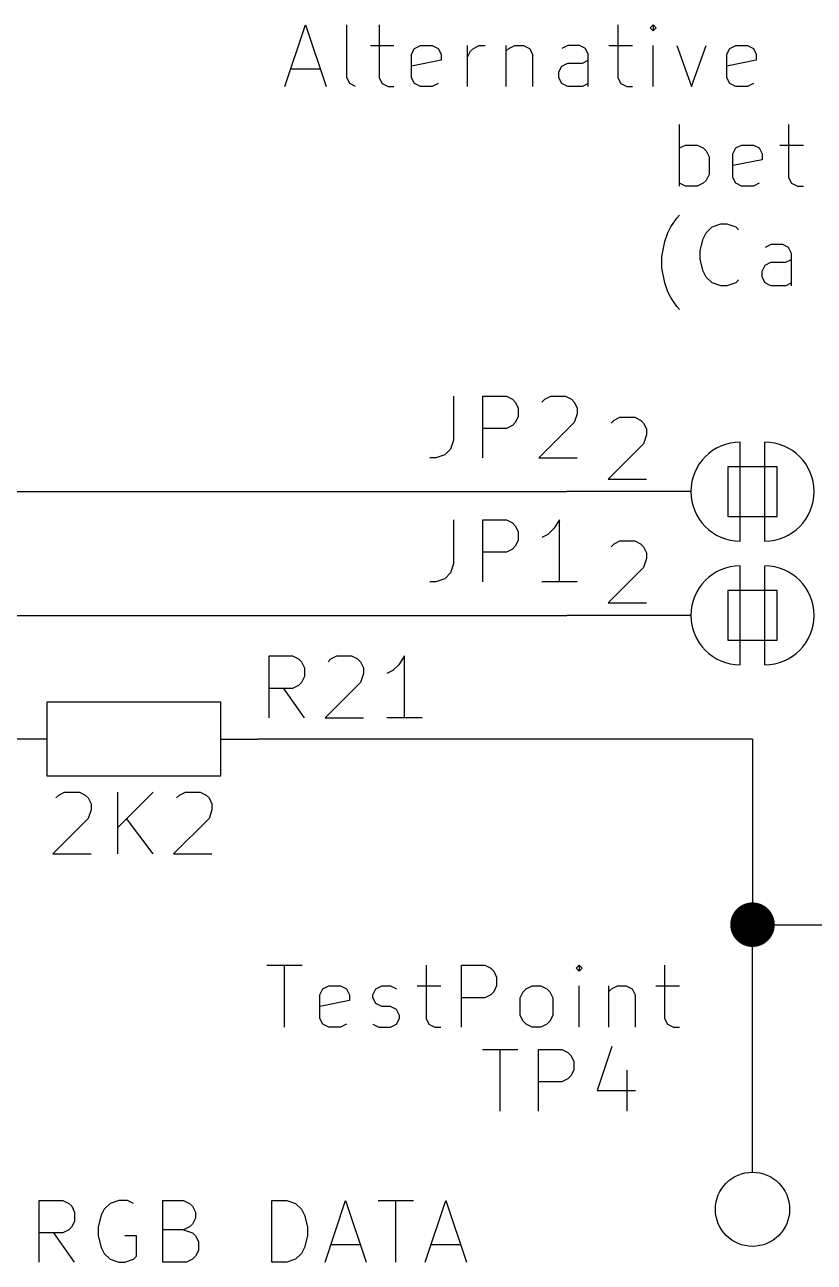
# Model space of a CAD drawing. Extents: x 0.4 to 11.3, y -7.9 to -0.4.
# Drawn here: x 9.662 to 10.3, y -4.223 to -3.223 of the extents above; entities that cross this region are included whole.
import ezdxf

# ---------------------------------------------------------------- set-up
doc = ezdxf.new("R2010")
doc.units = 0
doc.header["$MEASUREMENT"] = 0
for name, color, linetype in [('BLUE3', 171, 'CONTINUOUS'), ('BROWN2', 54, 'CONTINUOUS'), ('CYAN2', 4, 'CONTINUOUS'), ('GREEN3', 91, 'CONTINUOUS'), ('RED2', 1, 'CONTINUOUS'), ('RED3', 11, 'CONTINUOUS')]:
    doc.layers.add(name, color=color, linetype=linetype)

msp = doc.modelspace()

# ---------------------------------------------------------------- linework, layer by layer
at = {"layer": 'BLUE3', "linetype": 'CONTINUOUS'}
for p, q in [((9.8721, -3.2727), (9.8888, -3.2227)), ((9.8888, -3.2227), (9.9054, -3.2727)), ((9.9221, -3.2656), (9.9221, -3.2227)), ((9.9483, -3.2227), (9.9483, -3.2656)), ((10.1411, -3.2227), (10.1411, -3.2656)), ((10.1697, -3.2227), (10.1673, -3.2251)), ((10.1673, -3.2251), (10.1697, -3.2275)), ((10.1721, -3.2251), (10.1697, -3.2227)), ((10.1697, -3.2227), (10.1697, -3.2275)), ((10.1697, -3.2275), (10.1721, -3.2251)), ((9.9411, -3.2394), (9.9602, -3.2394)), ((9.9769, -3.2418), (9.9816, -3.2394)), ((9.9816, -3.2394), (9.9911, -3.2394)), ((9.9911, -3.2394), (9.9959, -3.2418)), ((10.0197, -3.2727), (10.0197, -3.2394)), ((10.0245, -3.2418), (10.0292, -3.2394)), ((10.0292, -3.2394), (10.034, -3.2394)), ((10.0507, -3.2394), (10.0507, -3.2727)), ((10.053, -3.2418), (10.0578, -3.2394)), ((10.0578, -3.2394), (10.0649, -3.2394)), ((10.0649, -3.2394), (10.0697, -3.2418)), ((10.1007, -3.2394), (10.0959, -3.2418)), ((10.1102, -3.2394), (10.1007, -3.2394)), ((10.1149, -3.2418), (10.1102, -3.2394)), ((10.134, -3.2394), (10.153, -3.2394)), ((10.1697, -3.2727), (10.1697, -3.2394)), ((10.1888, -3.2394), (10.2007, -3.2727)), ((10.2007, -3.2727), (10.2126, -3.2394)), ((10.2316, -3.2418), (10.2364, -3.2394)), ((10.2364, -3.2394), (10.2459, -3.2394)), ((10.2459, -3.2394), (10.2507, -3.2418)), ((9.9745, -3.2465), (9.9769, -3.2418)), ((9.9745, -3.2656), (9.9745, -3.2465)), ((9.9959, -3.2418), (9.9983, -3.2465)), ((9.9983, -3.2465), (9.9983, -3.2513)), ((10.0197, -3.2489), (10.0221, -3.2441)), ((10.0221, -3.2441), (10.0245, -3.2418)), ((10.0507, -3.2441), (10.053, -3.2418)), ((10.0697, -3.2418), (10.0721, -3.2465)), ((10.0721, -3.2465), (10.0721, -3.2727)), ((10.1173, -3.2465), (10.1149, -3.2418)), ((10.1173, -3.2727), (10.1173, -3.2465)), ((10.2292, -3.2465), (10.2316, -3.2418)), ((10.2292, -3.2656), (10.2292, -3.2465)), ((10.2507, -3.2418), (10.253, -3.2465)), ((10.253, -3.2465), (10.253, -3.2513)), ((9.8769, -3.2584), (9.9007, -3.2584)), ((9.9983, -3.2513), (9.9745, -3.2561)), ((10.0935, -3.2608), (10.0959, -3.2561)), ((10.0959, -3.2561), (10.1007, -3.2537)), ((10.1007, -3.2537), (10.1126, -3.2537)), ((10.1126, -3.2537), (10.1173, -3.2513)), ((10.253, -3.2513), (10.2292, -3.2561)), ((9.9245, -3.2703), (9.9221, -3.2656)), ((9.9483, -3.2656), (9.9507, -3.2703)), ((9.9769, -3.2703), (9.9745, -3.2656)), ((10.0935, -3.2656), (10.0935, -3.2608)), ((10.0959, -3.2703), (10.0935, -3.2656)), ((10.1411, -3.2656), (10.1435, -3.2703)), ((10.2316, -3.2703), (10.2292, -3.2656)), ((9.9292, -3.2727), (9.9245, -3.2703)), ((9.9507, -3.2703), (9.9554, -3.2727)), ((9.9554, -3.2727), (9.9602, -3.2727)), ((9.9816, -3.2727), (9.9769, -3.2703)), ((9.9911, -3.2727), (9.9816, -3.2727)), ((9.9959, -3.2703), (9.9911, -3.2727)), ((10.1007, -3.2727), (10.0959, -3.2703)), ((10.1126, -3.2727), (10.1007, -3.2727)), ((10.1173, -3.2703), (10.1126, -3.2727)), ((10.1435, -3.2703), (10.1483, -3.2727)), ((10.1483, -3.2727), (10.153, -3.2727)), ((10.2364, -3.2727), (10.2316, -3.2703)), ((10.2459, -3.2727), (10.2364, -3.2727)), ((10.2507, -3.2703), (10.2459, -3.2727)), ((10.1911, -3.3532), (10.1911, -3.3032)), ((10.2792, -3.3032), (10.2792, -3.3461)), ((10.1911, -3.3223), (10.1959, -3.3199)), ((10.1959, -3.3199), (10.2054, -3.3199)), ((10.2054, -3.3199), (10.2102, -3.3223)), ((10.2364, -3.3223), (10.2411, -3.3199)), ((10.2411, -3.3199), (10.2507, -3.3199)), ((10.2507, -3.3199), (10.2554, -3.3223)), ((10.2721, -3.3199), (10.2911, -3.3199)), ((10.2102, -3.3223), (10.2126, -3.3246)), ((10.2126, -3.3246), (10.2149, -3.3294)), ((10.2149, -3.3294), (10.2149, -3.3437)), ((10.234, -3.327), (10.2364, -3.3223)), ((10.234, -3.3461), (10.234, -3.327)), ((10.2554, -3.3223), (10.2578, -3.327)), ((10.2578, -3.327), (10.2578, -3.3318)), ((10.2578, -3.3318), (10.234, -3.3365)), ((10.2126, -3.3485), (10.2102, -3.3508)), ((10.2149, -3.3437), (10.2126, -3.3485)), ((10.2364, -3.3508), (10.234, -3.3461)), ((10.2792, -3.3461), (10.2816, -3.3508)), ((10.1959, -3.3532), (10.1911, -3.3508)), ((10.2054, -3.3532), (10.1959, -3.3532)), ((10.2102, -3.3508), (10.2054, -3.3532)), ((10.2411, -3.3532), (10.2364, -3.3508)), ((10.2507, -3.3532), (10.2411, -3.3532)), ((10.2554, -3.3508), (10.2507, -3.3532)), ((10.2816, -3.3508), (10.2864, -3.3532)), ((10.2864, -3.3532), (10.2911, -3.3532)), ((10.184, -3.3861), (10.1888, -3.3789)), ((10.1888, -3.3789), (10.1911, -3.3766)), ((10.1816, -3.3909), (10.184, -3.3861)), ((10.2126, -3.3909), (10.2173, -3.3861)), ((10.2173, -3.3861), (10.2245, -3.3837)), ((10.2245, -3.3837), (10.2292, -3.3837)), ((10.2292, -3.3837), (10.2364, -3.3861)), ((10.2364, -3.3861), (10.2388, -3.3885)), ((10.1768, -3.4099), (10.1792, -3.398)), ((10.1792, -3.398), (10.1816, -3.3909)), ((10.2078, -3.4051), (10.2102, -3.3956)), ((10.2102, -3.3956), (10.2126, -3.3909)), ((10.1768, -3.4194), (10.1768, -3.4099)), ((10.2078, -3.4123), (10.2078, -3.4051)), ((10.2649, -3.4004), (10.2602, -3.4028)), ((10.2745, -3.4004), (10.2649, -3.4004)), ((10.2792, -3.4028), (10.2745, -3.4004)), ((10.2816, -3.4075), (10.2792, -3.4028)), ((10.2816, -3.4337), (10.2816, -3.4075)), ((10.1792, -3.4313), (10.1768, -3.4194)), ((10.2102, -3.4218), (10.2078, -3.4123)), ((10.2578, -3.4218), (10.2602, -3.417)), ((10.2602, -3.417), (10.2649, -3.4147)), ((10.2649, -3.4147), (10.2769, -3.4147)), ((10.2769, -3.4147), (10.2816, -3.4123)), ((10.2126, -3.4266), (10.2102, -3.4218)), ((10.2173, -3.4313), (10.2126, -3.4266)), ((10.2388, -3.4289), (10.2364, -3.4313)), ((10.2578, -3.4266), (10.2578, -3.4218)), ((10.2602, -3.4313), (10.2578, -3.4266)), ((10.1816, -3.4385), (10.1792, -3.4313)), ((10.184, -3.4432), (10.1816, -3.4385)), ((10.2245, -3.4337), (10.2173, -3.4313)), ((10.2292, -3.4337), (10.2245, -3.4337)), ((10.2364, -3.4313), (10.2292, -3.4337)), ((10.2649, -3.4337), (10.2602, -3.4313)), ((10.2769, -3.4337), (10.2649, -3.4337)), ((10.2816, -3.4313), (10.2769, -3.4337)), ((10.1888, -3.4504), (10.184, -3.4432)), ((10.1911, -3.4528), (10.1888, -3.4504))]:
    msp.add_line(p, q, dxfattribs=at)
at = {"layer": 'BROWN2', "linetype": 'CONTINUOUS'}
for p, q in [((9.6735, -4.2228), (9.6735, -4.1728)), ((9.6735, -4.1728), (9.6926, -4.1728)), ((9.6926, -4.1728), (9.6973, -4.1752)), ((9.6973, -4.1752), (9.6997, -4.1776)), ((9.6997, -4.1776), (9.7021, -4.1823)), ((9.7259, -4.1799), (9.7235, -4.1847)), ((9.7307, -4.1752), (9.7259, -4.1799)), ((9.7378, -4.1728), (9.7307, -4.1752)), ((9.7449, -4.1728), (9.7378, -4.1728)), ((9.7497, -4.1752), (9.7449, -4.1728)), ((9.7735, -4.2228), (9.7735, -4.1728)), ((9.7735, -4.1728), (9.7902, -4.1728)), ((9.7902, -4.1728), (9.7949, -4.1752)), ((9.7949, -4.1752), (9.7973, -4.1776)), ((9.7973, -4.1776), (9.7997, -4.1823)), ((9.8616, -4.2228), (9.8616, -4.1728)), ((9.8616, -4.1728), (9.8735, -4.1728)), ((9.8735, -4.1728), (9.8807, -4.1752)), ((9.8807, -4.1752), (9.8854, -4.1799)), ((9.8854, -4.1799), (9.8878, -4.1847)), ((9.9045, -4.2228), (9.9211, -4.1728)), ((9.9211, -4.1728), (9.9378, -4.2228)), ((9.9473, -4.1728), (9.9759, -4.1728)), ((9.9616, -4.2228), (9.9616, -4.1728)), ((9.9854, -4.2228), (10.0021, -4.1728)), ((10.0021, -4.1728), (10.0188, -4.2228)), ((9.7021, -4.1895), (9.6997, -4.1942)), ((9.7021, -4.1823), (9.7021, -4.1895)), ((9.7235, -4.1847), (9.7211, -4.1942)), ((9.7997, -4.1871), (9.7973, -4.1919)), ((9.7997, -4.1823), (9.7997, -4.1871)), ((9.8878, -4.1847), (9.8902, -4.1942)), ((9.6926, -4.199), (9.6735, -4.199)), ((9.7021, -4.2228), (9.6854, -4.199)), ((9.6973, -4.1966), (9.6926, -4.199)), ((9.6997, -4.1942), (9.6973, -4.1966)), ((9.7211, -4.1942), (9.7211, -4.2014)), ((9.7902, -4.1966), (9.7735, -4.1966)), ((9.7949, -4.1942), (9.7902, -4.1966)), ((9.7902, -4.1966), (9.7973, -4.199)), ((9.7973, -4.1919), (9.7949, -4.1942)), ((9.7973, -4.199), (9.7997, -4.2014)), ((9.8902, -4.1942), (9.8902, -4.2014)), ((9.7211, -4.2014), (9.7235, -4.2109)), ((9.7521, -4.2014), (9.7426, -4.2014)), ((9.7521, -4.218), (9.7521, -4.2014)), ((9.7997, -4.2014), (9.8021, -4.2061)), ((9.8021, -4.2061), (9.8021, -4.2133)), ((9.8902, -4.2014), (9.8878, -4.2109)), ((9.9092, -4.2085), (9.933, -4.2085)), ((9.9902, -4.2085), (10.014, -4.2085)), ((9.7235, -4.2109), (9.7259, -4.2157)), ((9.7259, -4.2157), (9.7307, -4.2204)), ((9.7497, -4.2204), (9.7521, -4.218)), ((9.7997, -4.218), (9.7973, -4.2204)), ((9.8021, -4.2133), (9.7997, -4.218)), ((9.8854, -4.2157), (9.8807, -4.2204)), ((9.8878, -4.2109), (9.8854, -4.2157)), ((9.7307, -4.2204), (9.7378, -4.2228)), ((9.7378, -4.2228), (9.7426, -4.2228)), ((9.7426, -4.2228), (9.7497, -4.2204)), ((9.7926, -4.2228), (9.7735, -4.2228)), ((9.7973, -4.2204), (9.7926, -4.2228)), ((9.8735, -4.2228), (9.8616, -4.2228)), ((9.8807, -4.2204), (9.8735, -4.2228))]:
    msp.add_line(p, q, dxfattribs=at)
at = {"layer": 'CYAN2', "linetype": 'CONTINUOUS'}
for p, q in [((10.0083, -3.5228), (10.0083, -3.5585)), ((10.0083, -3.5228), (10.0083, -3.5585)), ((10.0321, -3.5728), (10.0321, -3.5228)), ((10.0321, -3.5228), (10.0512, -3.5228)), ((10.0321, -3.5728), (10.0321, -3.5228)), ((10.0321, -3.5228), (10.0512, -3.5228)), ((10.0512, -3.5228), (10.0559, -3.5252)), ((10.0512, -3.5228), (10.0559, -3.5252)), ((10.0559, -3.5252), (10.0583, -3.5276)), ((10.0559, -3.5252), (10.0583, -3.5276)), ((10.0583, -3.5276), (10.0607, -3.5323)), ((10.0583, -3.5276), (10.0607, -3.5323)), ((10.0798, -3.5276), (10.0821, -3.5252)), ((10.0798, -3.5276), (10.0821, -3.5252)), ((10.0821, -3.5252), (10.0869, -3.5228)), ((10.0821, -3.5252), (10.0869, -3.5228)), ((10.0869, -3.5228), (10.0988, -3.5228)), ((10.0869, -3.5228), (10.0988, -3.5228)), ((10.0988, -3.5228), (10.1036, -3.5252)), ((10.0988, -3.5228), (10.1036, -3.5252)), ((10.1036, -3.5252), (10.1059, -3.5276)), ((10.1036, -3.5252), (10.1059, -3.5276)), ((10.1059, -3.5276), (10.1083, -3.5323)), ((10.1059, -3.5276), (10.1083, -3.5323)), ((10.0607, -3.5395), (10.0583, -3.5442)), ((10.0607, -3.5395), (10.0583, -3.5442)), ((10.0607, -3.5323), (10.0607, -3.5395)), ((10.0607, -3.5323), (10.0607, -3.5395)), ((10.1083, -3.5371), (10.1059, -3.5442)), ((10.1083, -3.5371), (10.1059, -3.5442)), ((10.1083, -3.5323), (10.1083, -3.5371)), ((10.1083, -3.5323), (10.1083, -3.5371)), ((10.0512, -3.549), (10.0321, -3.549)), ((10.0512, -3.549), (10.0321, -3.549)), ((10.0559, -3.5466), (10.0512, -3.549)), ((10.0559, -3.5466), (10.0512, -3.549)), ((10.0583, -3.5442), (10.0559, -3.5466)), ((10.0583, -3.5442), (10.0559, -3.5466)), ((10.1059, -3.5442), (10.0774, -3.5728)), ((10.1059, -3.5442), (10.0774, -3.5728)), ((10.0083, -3.5585), (10.0059, -3.5657)), ((10.0083, -3.5585), (10.0059, -3.5657)), ((10.0059, -3.5657), (10.0012, -3.5704)), ((10.0059, -3.5657), (10.0012, -3.5704)), ((9.994, -3.5728), (9.9893, -3.5728)), ((9.994, -3.5728), (9.9893, -3.5728)), ((10.0012, -3.5704), (9.994, -3.5728)), ((10.0012, -3.5704), (9.994, -3.5728)), ((10.0774, -3.5728), (10.1083, -3.5728)), ((10.0774, -3.5728), (10.1083, -3.5728)), ((10.0083, -3.6228), (10.0083, -3.6585)), ((10.0083, -3.6228), (10.0083, -3.6585)), ((10.0321, -3.6728), (10.0321, -3.6228)), ((10.0321, -3.6228), (10.0512, -3.6228)), ((10.0321, -3.6728), (10.0321, -3.6228)), ((10.0321, -3.6228), (10.0512, -3.6228)), ((10.0512, -3.6228), (10.0559, -3.6252)), ((10.0512, -3.6228), (10.0559, -3.6252)), ((10.0559, -3.6252), (10.0583, -3.6276)), ((10.0559, -3.6252), (10.0583, -3.6276)), ((10.0583, -3.6276), (10.0607, -3.6323)), ((10.0583, -3.6276), (10.0607, -3.6323)), ((10.0893, -3.6299), (10.0845, -3.6347)), ((10.0893, -3.6299), (10.0845, -3.6347)), ((10.094, -3.6228), (10.0893, -3.6299)), ((10.094, -3.6228), (10.0893, -3.6299)), ((10.094, -3.6728), (10.094, -3.6228)), ((10.094, -3.6728), (10.094, -3.6228)), ((10.0607, -3.6395), (10.0583, -3.6442)), ((10.0607, -3.6395), (10.0583, -3.6442)), ((10.0607, -3.6323), (10.0607, -3.6395)), ((10.0607, -3.6323), (10.0607, -3.6395)), ((10.0845, -3.6347), (10.0798, -3.6371)), ((10.0845, -3.6347), (10.0798, -3.6371)), ((10.0512, -3.649), (10.0321, -3.649)), ((10.0512, -3.649), (10.0321, -3.649)), ((10.0559, -3.6466), (10.0512, -3.649)), ((10.0559, -3.6466), (10.0512, -3.649)), ((10.0583, -3.6442), (10.0559, -3.6466)), ((10.0583, -3.6442), (10.0559, -3.6466)), ((10.0083, -3.6585), (10.0059, -3.6657)), ((10.0083, -3.6585), (10.0059, -3.6657)), ((10.0059, -3.6657), (10.0012, -3.6704)), ((10.0059, -3.6657), (10.0012, -3.6704)), ((9.994, -3.6728), (9.9893, -3.6728)), ((9.994, -3.6728), (9.9893, -3.6728)), ((10.0012, -3.6704), (9.994, -3.6728)), ((10.0012, -3.6704), (9.994, -3.6728)), ((10.1083, -3.6728), (10.0798, -3.6728)), ((10.1083, -3.6728), (10.0798, -3.6728)), ((9.8593, -3.7828), (9.8593, -3.7328)), ((9.8593, -3.7328), (9.8783, -3.7328)), ((9.8593, -3.7828), (9.8593, -3.7328)), ((9.8593, -3.7328), (9.8783, -3.7328)), ((9.8783, -3.7328), (9.8831, -3.7352)), ((9.8783, -3.7328), (9.8831, -3.7352)), ((9.8831, -3.7352), (9.8855, -3.7376)), ((9.8831, -3.7352), (9.8855, -3.7376)), ((9.8855, -3.7376), (9.8879, -3.7423)), ((9.8855, -3.7376), (9.8879, -3.7423)), ((9.9069, -3.7376), (9.9093, -3.7352)), ((9.9069, -3.7376), (9.9093, -3.7352)), ((9.9093, -3.7352), (9.914, -3.7328)), ((9.9093, -3.7352), (9.914, -3.7328)), ((9.914, -3.7328), (9.926, -3.7328)), ((9.914, -3.7328), (9.926, -3.7328)), ((9.926, -3.7328), (9.9307, -3.7352)), ((9.926, -3.7328), (9.9307, -3.7352)), ((9.9307, -3.7352), (9.9331, -3.7376)), ((9.9307, -3.7352), (9.9331, -3.7376)), ((9.9331, -3.7376), (9.9355, -3.7423)), ((9.9331, -3.7376), (9.9355, -3.7423)), ((9.964, -3.7399), (9.9593, -3.7447)), ((9.964, -3.7399), (9.9593, -3.7447)), ((9.9688, -3.7328), (9.964, -3.7399)), ((9.9688, -3.7328), (9.964, -3.7399)), ((9.9688, -3.7828), (9.9688, -3.7328)), ((9.9688, -3.7828), (9.9688, -3.7328)), ((9.8879, -3.7495), (9.8855, -3.7542)), ((9.8879, -3.7495), (9.8855, -3.7542)), ((9.8879, -3.7423), (9.8879, -3.7495)), ((9.8879, -3.7423), (9.8879, -3.7495)), ((9.9355, -3.7471), (9.9331, -3.7542)), ((9.9355, -3.7471), (9.9331, -3.7542)), ((9.9355, -3.7423), (9.9355, -3.7471)), ((9.9355, -3.7423), (9.9355, -3.7471)), ((9.9593, -3.7447), (9.9545, -3.7471)), ((9.9593, -3.7447), (9.9545, -3.7471)), ((9.8783, -3.759), (9.8593, -3.759)), ((9.8783, -3.759), (9.8593, -3.759)), ((9.8879, -3.7828), (9.8712, -3.759)), ((9.8879, -3.7828), (9.8712, -3.759)), ((9.8831, -3.7566), (9.8783, -3.759)), ((9.8831, -3.7566), (9.8783, -3.759)), ((9.8855, -3.7542), (9.8831, -3.7566)), ((9.8855, -3.7542), (9.8831, -3.7566)), ((9.9331, -3.7542), (9.9045, -3.7828)), ((9.9331, -3.7542), (9.9045, -3.7828)), ((9.9045, -3.7828), (9.9355, -3.7828)), ((9.9045, -3.7828), (9.9355, -3.7828)), ((9.9831, -3.7828), (9.9545, -3.7828)), ((9.9831, -3.7828), (9.9545, -3.7828)), ((9.6869, -3.8476), (9.6893, -3.8452)), ((9.6869, -3.8476), (9.6893, -3.8452)), ((9.6893, -3.8452), (9.694, -3.8428)), ((9.6893, -3.8452), (9.694, -3.8428)), ((9.694, -3.8428), (9.706, -3.8428)), ((9.694, -3.8428), (9.706, -3.8428)), ((9.706, -3.8428), (9.7107, -3.8452)), ((9.706, -3.8428), (9.7107, -3.8452)), ((9.7107, -3.8452), (9.7131, -3.8476)), ((9.7107, -3.8452), (9.7131, -3.8476)), ((9.7131, -3.8476), (9.7155, -3.8523)), ((9.7131, -3.8476), (9.7155, -3.8523)), ((9.7369, -3.8928), (9.7369, -3.8428)), ((9.7655, -3.8428), (9.7369, -3.8714)), ((9.7369, -3.8928), (9.7369, -3.8428)), ((9.7655, -3.8428), (9.7369, -3.8714)), ((9.7845, -3.8476), (9.7869, -3.8452)), ((9.7845, -3.8476), (9.7869, -3.8452)), ((9.7869, -3.8452), (9.7917, -3.8428)), ((9.7869, -3.8452), (9.7917, -3.8428)), ((9.7917, -3.8428), (9.8036, -3.8428)), ((9.7917, -3.8428), (9.8036, -3.8428)), ((9.8036, -3.8428), (9.8083, -3.8452)), ((9.8036, -3.8428), (9.8083, -3.8452)), ((9.8083, -3.8452), (9.8107, -3.8476)), ((9.8083, -3.8452), (9.8107, -3.8476)), ((9.8107, -3.8476), (9.8131, -3.8523)), ((9.8107, -3.8476), (9.8131, -3.8523)), ((9.7155, -3.8571), (9.7131, -3.8642)), ((9.7155, -3.8571), (9.7131, -3.8642)), ((9.7155, -3.8523), (9.7155, -3.8571)), ((9.7155, -3.8523), (9.7155, -3.8571)), ((9.8131, -3.8571), (9.8107, -3.8642)), ((9.8131, -3.8571), (9.8107, -3.8642)), ((9.8131, -3.8523), (9.8131, -3.8571)), ((9.8131, -3.8523), (9.8131, -3.8571)), ((9.7131, -3.8642), (9.6845, -3.8928)), ((9.7131, -3.8642), (9.6845, -3.8928)), ((9.7655, -3.8928), (9.744, -3.8642)), ((9.7655, -3.8928), (9.744, -3.8642)), ((9.8107, -3.8642), (9.7821, -3.8928)), ((9.8107, -3.8642), (9.7821, -3.8928)), ((9.6845, -3.8928), (9.7155, -3.8928)), ((9.6845, -3.8928), (9.7155, -3.8928)), ((9.7821, -3.8928), (9.8131, -3.8928)), ((9.7821, -3.8928), (9.8131, -3.8928)), ((9.8575, -3.9828), (9.8861, -3.9828)), ((9.8718, -4.0328), (9.8718, -3.9828)), ((9.9861, -3.9828), (9.9861, -4.0257)), ((10.0147, -4.0328), (10.0147, -3.9828)), ((10.0147, -3.9828), (10.0337, -3.9828)), ((10.0337, -3.9828), (10.0385, -3.9852)), ((10.0385, -3.9852), (10.0409, -3.9876)), ((10.0409, -3.9876), (10.0432, -3.9923)), ((10.1099, -3.9828), (10.1075, -3.9852)), ((10.1075, -3.9852), (10.1099, -3.9876)), ((10.1123, -3.9852), (10.1099, -3.9828)), ((10.1099, -3.9828), (10.1099, -3.9876)), ((10.1099, -3.9876), (10.1123, -3.9852)), ((10.179, -3.9828), (10.179, -4.0257)), ((9.9028, -4.0018), (9.9075, -3.9995)), ((9.9075, -3.9995), (9.9171, -3.9995)), ((9.9171, -3.9995), (9.9218, -4.0018)), ((9.9456, -4.0018), (9.9504, -3.9995)), ((9.9504, -3.9995), (9.9575, -3.9995)), ((9.9575, -3.9995), (9.9623, -4.0018)), ((9.979, -3.9995), (9.998, -3.9995)), ((10.0432, -3.9995), (10.0409, -4.0042)), ((10.0432, -3.9923), (10.0432, -3.9995)), ((10.0671, -4.0018), (10.0718, -3.9995)), ((10.0718, -3.9995), (10.079, -3.9995)), ((10.079, -3.9995), (10.0837, -4.0018)), ((10.1099, -4.0328), (10.1099, -3.9995)), ((10.1337, -3.9995), (10.1337, -4.0328)), ((10.1361, -4.0018), (10.1409, -3.9995)), ((10.1409, -3.9995), (10.148, -3.9995)), ((10.148, -3.9995), (10.1528, -4.0018)), ((10.1718, -3.9995), (10.1909, -3.9995)), ((9.9004, -4.0066), (9.9028, -4.0018)), ((9.9004, -4.0257), (9.9004, -4.0066)), ((9.9218, -4.0018), (9.9242, -4.0066)), ((9.9242, -4.0066), (9.9242, -4.0114)), ((9.9432, -4.0066), (9.9456, -4.0018)), ((9.9432, -4.009), (9.9432, -4.0066)), ((9.9456, -4.0138), (9.9432, -4.009)), ((10.0337, -4.009), (10.0147, -4.009)), ((10.0385, -4.0066), (10.0337, -4.009)), ((10.0409, -4.0042), (10.0385, -4.0066)), ((10.0623, -4.009), (10.0647, -4.0042)), ((10.0623, -4.0233), (10.0623, -4.009)), ((10.0647, -4.0042), (10.0671, -4.0018)), ((10.0837, -4.0018), (10.0861, -4.0042)), ((10.0861, -4.0042), (10.0885, -4.009)), ((10.0885, -4.009), (10.0885, -4.0233)), ((10.1337, -4.0042), (10.1361, -4.0018)), ((10.1528, -4.0018), (10.1551, -4.0066)), ((10.1551, -4.0066), (10.1551, -4.0328)), ((9.9242, -4.0114), (9.9004, -4.0161)), ((9.9504, -4.0161), (9.9456, -4.0138)), ((9.9575, -4.0161), (9.9504, -4.0161)), ((9.9623, -4.0185), (9.9575, -4.0161)), ((9.9647, -4.0233), (9.9623, -4.0185)), ((9.9028, -4.0304), (9.9004, -4.0257)), ((9.9623, -4.0304), (9.9647, -4.0257)), ((9.9647, -4.0257), (9.9647, -4.0233)), ((9.9861, -4.0257), (9.9885, -4.0304)), ((10.0647, -4.028), (10.0623, -4.0233)), ((10.0671, -4.0304), (10.0647, -4.028)), ((10.0861, -4.028), (10.0837, -4.0304)), ((10.0885, -4.0233), (10.0861, -4.028)), ((10.179, -4.0257), (10.1813, -4.0304)), ((9.9075, -4.0328), (9.9028, -4.0304)), ((9.9171, -4.0328), (9.9075, -4.0328)), ((9.9218, -4.0304), (9.9171, -4.0328)), ((9.9432, -4.0304), (9.948, -4.0328)), ((9.948, -4.0328), (9.9575, -4.0328)), ((9.9575, -4.0328), (9.9623, -4.0304)), ((9.9885, -4.0304), (9.9932, -4.0328)), ((9.9932, -4.0328), (9.998, -4.0328)), ((10.0718, -4.0328), (10.0671, -4.0304)), ((10.079, -4.0328), (10.0718, -4.0328)), ((10.0837, -4.0304), (10.079, -4.0328)), ((10.1813, -4.0304), (10.1861, -4.0328)), ((10.1861, -4.0328), (10.1909, -4.0328)), ((10.1364, -4.0484), (10.1245, -4.0841)), ((10.0317, -4.0508), (10.0602, -4.0508)), ((10.046, -4.1008), (10.046, -4.0508)), ((10.0769, -4.1008), (10.0769, -4.0508)), ((10.0769, -4.0508), (10.096, -4.0508)), ((10.096, -4.0508), (10.1007, -4.0532)), ((10.1007, -4.0532), (10.1031, -4.0556)), ((10.1031, -4.0556), (10.1055, -4.0603)), ((10.1055, -4.0603), (10.1055, -4.0675)), ((10.1055, -4.0675), (10.1031, -4.0722)), ((10.1483, -4.0675), (10.1483, -4.1008)), ((10.096, -4.077), (10.0769, -4.077)), ((10.1007, -4.0746), (10.096, -4.077)), ((10.1031, -4.0722), (10.1007, -4.0746)), ((10.1245, -4.0841), (10.1555, -4.0841))]:
    msp.add_line(p, q, dxfattribs=at)
at = {"layer": 'GREEN3', "linetype": 'CONTINUOUS'}
for p, q in [((9, -3.6), (10.1, -3.6)), ((9, -3.7), (10.1, -3.7)), ((10.25, -3.8), (9.85, -3.8)), ((10.25, -3.8), (10.25, -3.95)), ((10.25, -3.95), (10.35, -3.95)), ((10.25, -4.05), (10.25, -3.95))]:
    msp.add_line(p, q, dxfattribs=at)
at = {"layer": 'GREEN3', "const_width": 0.018}
msp.add_lwpolyline([(10.241, -3.95, 1), (10.259, -3.95, 1)], format="xyb", close=True, dxfattribs=at)
at = {"layer": 'RED2', "linetype": 'CONTINUOUS'}
for p, q in [((10.24, -3.64), (10.24, -3.56)), ((10.26, -3.64), (10.26, -3.56)), ((10.27, -3.58), (10.23, -3.58)), ((10.23, -3.58), (10.23, -3.62)), ((10.27, -3.62), (10.27, -3.58)), ((10.2, -3.6), (10.1, -3.6)), ((10.2, -3.6), (10.1, -3.6)), ((10.23, -3.62), (10.27, -3.62)), ((10.24, -3.74), (10.24, -3.66)), ((10.26, -3.74), (10.26, -3.66)), ((10.27, -3.68), (10.23, -3.68)), ((10.23, -3.68), (10.23, -3.72)), ((10.27, -3.72), (10.27, -3.68)), ((10.2, -3.7), (10.1, -3.7)), ((10.2, -3.7), (10.1, -3.7)), ((10.23, -3.72), (10.27, -3.72)), ((9.68, -3.83), (9.68, -3.77)), ((9.68, -3.77), (9.82, -3.77)), ((9.82, -3.77), (9.82, -3.83)), ((9.68, -3.8), (9.65, -3.8)), ((9.68, -3.8), (9.65, -3.8)), ((9.82, -3.8), (9.85, -3.8)), ((9.82, -3.8), (9.85, -3.8)), ((9.82, -3.83), (9.68, -3.83)), ((10.25, -4.15), (10.25, -4.05))]:
    msp.add_line(p, q, dxfattribs=at)
at = {"layer": 'RED2'}
msp.add_circle((10.25, -4.18), 0.03, dxfattribs=at)
for centre, start, end in [((10.2402, -3.6), -269.7744, -90.2256), ((10.2402, -3.6), -269.7744, -90.2256), ((10.2598, -3.6), -89.7744, 89.7744), ((10.2598, -3.6), -89.7744, 89.7744), ((10.2402, -3.7), -269.7744, -90.2256), ((10.2402, -3.7), -269.7744, -90.2256), ((10.2598, -3.7), -89.7744, 89.7744), ((10.2598, -3.7), -89.7744, 89.7744)]:
    msp.add_arc(centre, 0.04, start, end, dxfattribs=at)
at = {"layer": 'RED3', "linetype": 'CONTINUOUS'}
for p, q in [((10.1381, -3.5423), (10.1429, -3.5399)), ((10.1381, -3.5423), (10.1429, -3.5399)), ((10.1429, -3.5399), (10.1548, -3.5399)), ((10.1429, -3.5399), (10.1548, -3.5399)), ((10.1548, -3.5399), (10.1595, -3.5423)), ((10.1548, -3.5399), (10.1595, -3.5423)), ((10.1357, -3.5446), (10.1381, -3.5423)), ((10.1357, -3.5446), (10.1381, -3.5423)), ((10.1595, -3.5423), (10.1619, -3.5446)), ((10.1595, -3.5423), (10.1619, -3.5446)), ((10.1619, -3.5446), (10.1643, -3.5494)), ((10.1619, -3.5446), (10.1643, -3.5494)), ((10.1643, -3.5494), (10.1643, -3.5542)), ((10.1643, -3.5494), (10.1643, -3.5542)), ((10.1643, -3.5542), (10.1619, -3.5613)), ((10.1643, -3.5542), (10.1619, -3.5613)), ((10.1619, -3.5613), (10.1333, -3.5899)), ((10.1619, -3.5613), (10.1333, -3.5899)), ((10.1333, -3.5899), (10.1643, -3.5899)), ((10.1333, -3.5899), (10.1643, -3.5899)), ((10.1381, -3.6423), (10.1429, -3.6399)), ((10.1381, -3.6423), (10.1429, -3.6399)), ((10.1429, -3.6399), (10.1548, -3.6399)), ((10.1429, -3.6399), (10.1548, -3.6399)), ((10.1548, -3.6399), (10.1595, -3.6423)), ((10.1548, -3.6399), (10.1595, -3.6423)), ((10.1357, -3.6446), (10.1381, -3.6423)), ((10.1357, -3.6446), (10.1381, -3.6423)), ((10.1595, -3.6423), (10.1619, -3.6446)), ((10.1595, -3.6423), (10.1619, -3.6446)), ((10.1619, -3.6446), (10.1643, -3.6494)), ((10.1619, -3.6446), (10.1643, -3.6494)), ((10.1643, -3.6494), (10.1643, -3.6542)), ((10.1643, -3.6494), (10.1643, -3.6542)), ((10.1643, -3.6542), (10.1619, -3.6613)), ((10.1643, -3.6542), (10.1619, -3.6613)), ((10.1619, -3.6613), (10.1333, -3.6899)), ((10.1619, -3.6613), (10.1333, -3.6899)), ((10.1333, -3.6899), (10.1643, -3.6899)), ((10.1333, -3.6899), (10.1643, -3.6899))]:
    msp.add_line(p, q, dxfattribs=at)

doc.saveas('drawing.dxf')
